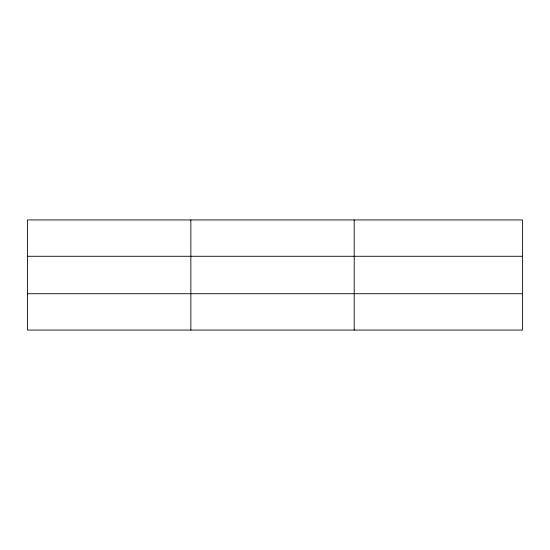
<?xml version="1.0" encoding="UTF-8"?>
<svg xmlns="http://www.w3.org/2000/svg" width="550" height="550" viewBox="0 0 550 550"><rect width="100%" height="100%" fill="white"/><g stroke="black" fill="none" stroke-linecap="round" stroke-linejoin="round"><path stroke-width="0.82" d="M190.85 330.055L190.85 219.945M354.2 330.055L354.2 219.945M522.5 256.279L522.5 219.945L27.5 219.945L27.5 330.055L522.5 330.055L522.5 256.279L27.5 256.279M27.5 293.721L522.5 293.721"/></g></svg>
